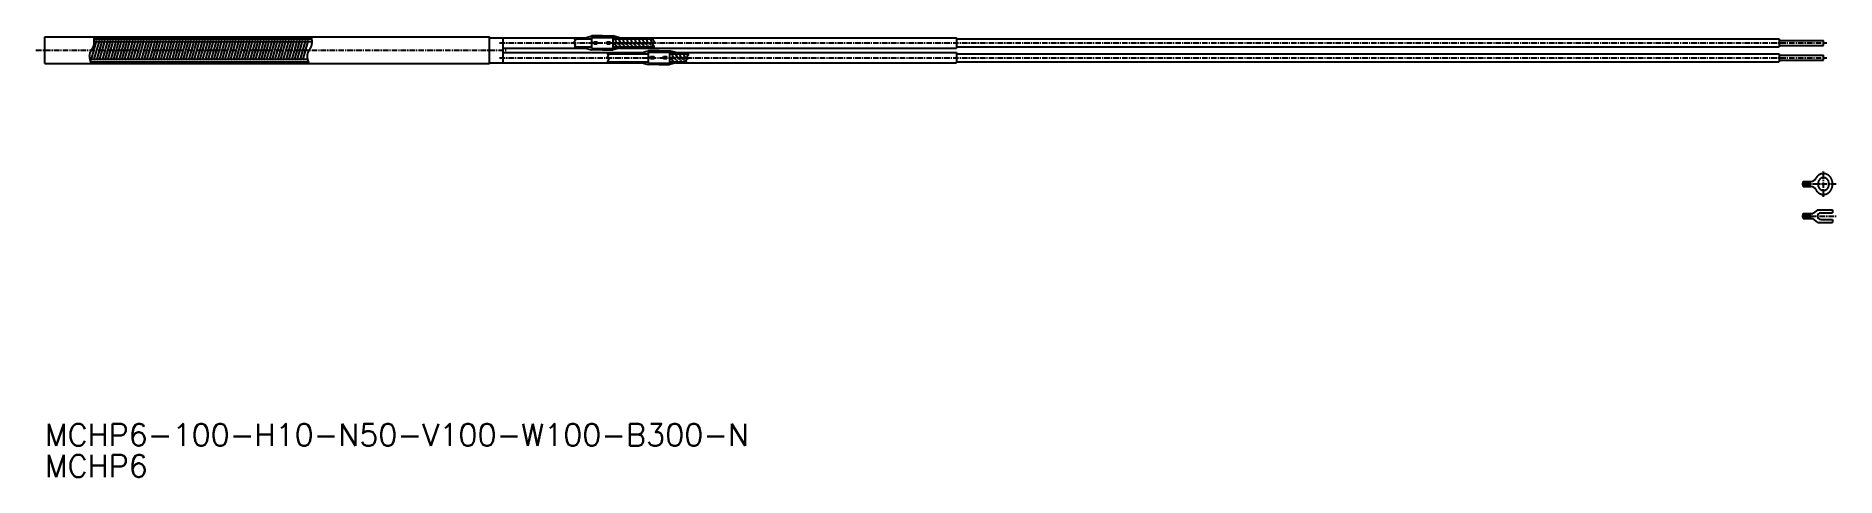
# Model space of a CAD drawing. Extents: x 8 to 413, y 77 to 177.
import ezdxf
from ezdxf.enums import TextEntityAlignment as Align

# ---------------------------------------------------------------- set-up
doc = ezdxf.new("R2010")
doc.units = 0
doc.linetypes.add('CENTER', pattern=[2, 1.25, -0.25, 0.25, -0.25])
doc.layers.get('0').update_dxf_attribs({"linetype": 'CONTINUOUS'})
doc.layers.add('CENTER', color=1, linetype='CENTER')
doc.styles.get("Standard").update_dxf_attribs({"font": 'txt.shx', "bigfont": 'extfont.shx'})

msp = doc.modelspace()

# ---------------------------------------------------------------- linework, layer by layer
at = {"color": 7, "linetype": 'CONTINUOUS'}
for p, q in [((10, 170.48), (10, 176.48)), ((10, 176.48), (110, 176.48)), ((110, 170.48), (110, 176.48)), ((110, 176.31), (113, 176.31)), ((113, 176.31), (113, 170.66)), ((113, 176.3), (131.55, 176.3)), ((131.55, 176.3), (133, 176.71)), ((135.37, 176.71), (133, 176.71)), ((135.37, 176.71), (137.74, 176.71)), ((139.19, 176.3), (137.74, 176.71)), ((139.19, 176.3), (141.51, 176.3)), ((139.19, 176.3), (215, 176.3)), ((215, 176.3), (215, 173.99)), ((215, 176.05), (400, 176.05)), ((215, 174.24), (400, 174.24)), ((400, 176.05), (400, 174.24)), ((400, 175.72), (410, 175.72)), ((400, 174.57), (410, 174.57)), ((410, 174.57), (410, 175.72)), ((10, 170.48), (110, 170.48)), ((110, 170.66), (113, 170.66)), ((113, 173.99), (131.55, 173.99)), ((113, 172.98), (144.3, 172.98)), ((113, 170.67), (144.3, 170.67)), ((131.55, 173.99), (133, 173.58)), ((135.37, 173.58), (133, 173.58)), ((135.37, 173.58), (137.74, 173.58)), ((139.19, 173.99), (137.74, 173.58)), ((139.19, 173.99), (142.62, 173.99)), ((139.19, 173.99), (215, 173.99)), ((144.3, 172.98), (145.75, 173.39)), ((144.3, 170.67), (145.75, 170.26)), ((148.12, 173.39), (145.75, 173.39)), ((148.12, 170.26), (145.75, 170.26)), ((148.12, 173.39), (150.49, 173.39)), ((148.12, 170.26), (150.49, 170.26)), ((151.94, 172.98), (150.49, 173.39)), ((151.94, 170.67), (150.49, 170.26)), ((151.94, 172.98), (152.7, 172.98)), ((151.94, 172.98), (215, 172.98)), ((151.94, 170.67), (152.38, 170.67)), ((151.94, 170.67), (215, 170.67)), ((215, 172.98), (215, 170.67)), ((215, 172.72), (400, 172.72)), ((215, 170.92), (400, 170.92)), ((400, 172.72), (400, 170.92)), ((400, 172.4), (410, 172.4)), ((400, 171.25), (410, 171.25)), ((410, 171.25), (410, 172.4)), ((405.43, 143.93), (407.22, 143.93)), ((405.43, 142.78), (405.43, 143.93)), ((406.97, 143.6), (405.43, 143.6)), ((406.97, 143.12), (405.43, 143.12)), ((405.43, 142.78), (407.22, 142.78)), ((406.97, 143.93), (406.97, 142.78)), ((408.25, 144.59), (408.32, 144.72)), ((408.25, 142.12), (408.32, 142)), ((405.43, 135.56), (405.43, 136.71)), ((405.43, 136.71), (407.57, 136.71)), ((406.97, 136.37), (405.43, 136.37)), ((406.97, 135.89), (405.43, 135.89)), ((405.43, 135.56), (407.57, 135.56)), ((406.97, 136.71), (406.97, 135.56)), ((408.74, 137.57), (407.57, 136.71)), ((408.74, 134.69), (407.57, 135.56)), ((408.74, 137.57), (412.05, 137.57)), ((408.74, 134.69), (412.05, 134.69)), ((409.39, 136.86), (412.05, 136.86)), ((409.39, 135.4), (412.05, 135.4)), ((412.05, 137.57), (412.05, 136.86)), ((412.05, 135.4), (412.05, 134.69))]:
    msp.add_line(p, q, dxfattribs=at)
at = {"color": 3, "linetype": 'CONTINUOUS'}
for p, q in [((20.42, 171.26), (21.69, 175.74)), ((20.99, 176.06), (69.97, 176.06)), ((21.03, 175.45), (69.97, 175.45)), ((21.04, 171.24), (22.32, 175.74)), ((21.66, 171.24), (22.95, 175.74)), ((22.29, 171.24), (23.57, 175.74)), ((22.92, 171.27), (24.2, 175.74)), ((23.54, 171.24), (24.83, 175.74)), ((24.17, 171.24), (25.45, 175.74)), ((24.8, 171.24), (26.08, 175.74)), ((25.43, 171.27), (26.71, 175.74)), ((26.05, 171.24), (27.33, 175.74)), ((26.68, 171.24), (27.96, 175.74)), ((27.31, 171.24), (28.59, 175.74)), ((27.94, 171.27), (29.21, 175.74)), ((28.56, 171.24), (29.84, 175.74)), ((29.19, 171.24), (30.47, 175.74)), ((29.81, 171.24), (31.09, 175.74)), ((30.45, 171.27), (31.72, 175.74)), ((31.07, 171.24), (32.35, 175.74)), ((31.69, 171.24), (32.97, 175.74)), ((32.32, 171.24), (33.6, 175.74)), ((32.95, 171.27), (34.23, 175.74)), ((33.57, 171.24), (34.85, 175.74)), ((34.2, 171.24), (35.48, 175.74)), ((34.83, 171.24), (36.11, 175.74)), ((35.46, 171.27), (36.74, 175.74)), ((36.08, 171.24), (37.36, 175.74)), ((36.71, 171.24), (37.99, 175.74)), ((37.33, 171.24), (38.62, 175.74)), ((37.97, 171.27), (39.24, 175.74)), ((38.59, 171.24), (39.87, 175.74)), ((39.21, 171.24), (40.5, 175.74)), ((39.84, 171.24), (41.12, 175.74)), ((40.47, 171.27), (41.75, 175.74)), ((41.09, 171.24), (42.38, 175.74)), ((41.72, 171.24), (43, 175.74)), ((42.35, 171.24), (43.63, 175.74)), ((42.98, 171.27), (44.26, 175.74)), ((43.6, 171.24), (44.88, 175.74)), ((44.23, 171.24), (45.51, 175.74)), ((44.86, 171.27), (46.14, 175.74)), ((45.48, 171.24), (46.76, 175.74)), ((46.11, 171.24), (47.39, 175.74)), ((46.73, 171.24), (48.02, 175.74)), ((47.37, 171.27), (48.64, 175.74)), ((47.99, 171.24), (49.27, 175.74)), ((48.62, 171.24), (49.9, 175.74)), ((49.24, 171.24), (50.52, 175.74)), ((49.88, 171.27), (51.15, 175.74)), ((50.5, 171.24), (51.78, 175.74)), ((51.12, 171.24), (52.4, 175.74)), ((51.75, 171.24), (53.03, 175.74)), ((52.38, 171.27), (53.66, 175.74)), ((53, 171.24), (54.28, 175.74)), ((53.63, 171.24), (54.91, 175.74)), ((54.26, 171.24), (55.54, 175.74)), ((54.88, 171.24), (56.16, 175.74)), ((55.51, 171.24), (56.79, 175.74)), ((56.14, 171.27), (57.42, 175.74)), ((56.76, 171.24), (58.04, 175.74)), ((57.39, 171.24), (58.67, 175.74)), ((58.02, 171.24), (59.3, 175.74)), ((58.64, 171.24), (59.93, 175.74)), ((59.27, 171.24), (60.55, 175.74)), ((59.86, 171.24), (61.15, 175.74)), ((60.5, 171.27), (61.77, 175.74)), ((61.12, 171.24), (62.4, 175.74)), ((61.74, 171.24), (63.03, 175.74)), ((62.37, 171.24), (63.65, 175.74)), ((63, 171.27), (64.28, 175.74)), ((63.62, 171.24), (64.91, 175.74)), ((64.26, 171.27), (65.53, 175.74)), ((64.88, 171.27), (66.16, 175.74)), ((65.5, 171.24), (66.79, 175.74)), ((66.13, 171.24), (67.41, 175.74)), ((66.76, 171.27), (68.04, 175.74)), ((67.38, 171.24), (68.67, 175.74)), ((68.02, 171.27), (69.29, 175.74)), ((129.11, 176.05), (133.02, 176.05)), ((129.26, 176.26), (129.31, 176.3)), ((129.28, 174.24), (133.02, 174.24)), ((133.02, 175.15), (133.02, 176.39)), ((133.02, 176.39), (137.72, 176.39)), ((133.02, 173.9), (133.02, 175.15)), ((133.47, 174.92), (133.47, 175.37)), ((133.47, 175.37), (134.24, 175.37)), ((133.47, 174.92), (134.24, 174.92)), ((134.24, 174.92), (134.24, 175.37)), ((136.37, 174.92), (136.37, 175.37)), ((136.37, 175.37), (137.15, 175.37)), ((136.37, 174.92), (137.15, 174.92)), ((137.15, 174.92), (137.15, 175.37)), ((137.72, 176.39), (137.72, 173.9)), ((138.92, 176.05), (137.72, 176.39)), ((137.72, 176.05), (146.76, 176.05)), ((137.72, 175.29), (137.79, 175.04)), ((137.72, 174.24), (146.95, 174.24)), ((138.92, 174.24), (137.72, 173.9)), ((137.79, 175.04), (138, 174.98)), ((138, 174.98), (138.54, 175.38)), ((138.63, 174.24), (138, 174.98)), ((138.3, 175.9), (138.04, 176.05)), ((138.38, 175.53), (138.3, 175.9)), ((138.61, 175.3), (138.38, 175.53)), ((138.61, 175.29), (138.68, 175.04)), ((138.68, 175.04), (138.89, 174.98)), ((138.89, 174.98), (139.43, 175.38)), ((139.31, 174.58), (138.9, 175)), ((139.18, 175.9), (138.92, 176.05)), ((139.27, 175.53), (139.18, 175.9)), ((139.5, 175.3), (139.27, 175.53)), ((139.31, 174.58), (139.46, 174.29)), ((139.41, 174.24), (139.46, 174.29)), ((139.52, 174.24), (139.43, 174.35)), ((139.5, 175.29), (139.56, 175.04)), ((139.56, 175.04), (139.77, 174.98)), ((139.77, 174.98), (140.32, 175.38)), ((140.2, 174.58), (139.79, 175)), ((140.07, 175.9), (139.81, 176.05)), ((140.15, 175.53), (140.07, 175.9)), ((140.38, 175.3), (140.15, 175.53)), ((140.2, 174.58), (140.35, 174.29)), ((140.3, 174.24), (140.35, 174.29)), ((140.41, 174.24), (140.32, 174.35)), ((140.38, 175.29), (140.45, 175.04)), ((140.45, 175.04), (140.66, 174.98)), ((140.66, 174.98), (141.2, 175.38)), ((141.08, 174.58), (140.68, 175)), ((140.96, 175.9), (140.69, 176.05)), ((141.04, 175.53), (140.96, 175.9)), ((141.27, 175.3), (141.04, 175.53)), ((141.08, 174.58), (141.23, 174.29)), ((141.18, 174.24), (141.23, 174.29)), ((141.29, 174.24), (141.2, 174.35)), ((141.27, 175.29), (141.34, 175.04)), ((141.34, 175.04), (141.54, 174.98)), ((141.54, 174.98), (142.09, 175.38)), ((141.97, 174.58), (141.56, 175)), ((141.84, 175.9), (141.58, 176.05)), ((141.92, 175.53), (141.84, 175.9)), ((142.16, 175.3), (141.92, 175.53)), ((141.97, 174.58), (142.12, 174.29)), ((142.07, 174.24), (142.12, 174.29)), ((142.18, 174.24), (142.09, 174.35)), ((142.15, 175.29), (142.22, 175.04)), ((142.22, 175.04), (142.43, 174.98)), ((142.43, 174.98), (142.97, 175.38)), ((142.86, 174.58), (142.45, 175)), ((142.73, 175.9), (142.47, 176.05)), ((142.81, 175.53), (142.73, 175.9)), ((143.04, 175.3), (142.81, 175.53)), ((142.86, 174.58), (143.01, 174.29)), ((142.96, 174.24), (143.01, 174.29)), ((143.07, 174.24), (142.98, 174.35)), ((143.04, 175.29), (143.11, 175.04)), ((143.11, 175.04), (143.32, 174.98)), ((143.32, 174.98), (143.86, 175.38)), ((143.74, 174.58), (143.34, 175)), ((143.62, 175.9), (143.35, 176.05)), ((143.7, 175.53), (143.62, 175.9)), ((143.93, 175.3), (143.7, 175.53)), ((143.74, 174.58), (143.89, 174.29)), ((143.84, 174.24), (143.89, 174.29)), ((143.95, 174.24), (143.86, 174.35)), ((143.93, 175.29), (144, 175.04)), ((144, 175.04), (144.2, 174.98)), ((144.2, 174.98), (144.75, 175.38)), ((144.63, 174.58), (144.22, 175)), ((144.5, 175.9), (144.24, 176.05)), ((144.58, 175.53), (144.5, 175.9)), ((144.82, 175.3), (144.58, 175.53)), ((144.63, 174.58), (144.78, 174.29)), ((144.73, 174.24), (144.78, 174.29)), ((144.84, 174.24), (144.75, 174.35)), ((144.81, 175.29), (144.88, 175.04)), ((144.88, 175.04), (145.09, 174.98)), ((145.09, 174.98), (145.63, 175.38)), ((145.51, 174.58), (145.11, 175)), ((145.39, 175.9), (145.13, 176.05)), ((145.47, 175.53), (145.39, 175.9)), ((145.7, 175.3), (145.47, 175.53)), ((145.51, 174.58), (145.66, 174.29)), ((145.62, 174.24), (145.66, 174.29)), ((145.72, 174.24), (145.63, 174.35)), ((145.7, 175.29), (145.77, 175.04)), ((145.77, 175.04), (145.98, 174.98)), ((145.98, 174.98), (146.52, 175.38)), ((146.4, 174.58), (145.99, 175)), ((146.28, 175.9), (146.01, 176.05)), ((146.36, 175.53), (146.28, 175.9)), ((146.81, 175.06), (146.36, 175.53)), ((146.4, 174.58), (146.55, 174.29)), ((146.5, 174.24), (146.55, 174.29)), ((146.61, 174.24), (146.52, 174.35)), ((146.96, 176.22), (147.07, 176.3)), ((20.08, 171.52), (69.06, 171.52)), ((20.26, 170.91), (69.23, 170.91)), ((128.99, 173.99), (129.02, 174.01)), ((133.02, 173.9), (137.72, 173.9)), ((136.55, 172.72), (145.77, 172.72)), ((136.55, 170.92), (145.77, 170.92)), ((136.65, 170.67), (136.63, 170.71)), ((136.81, 172.93), (136.89, 172.98)), ((145.77, 171.82), (145.77, 173.07)), ((145.77, 173.07), (150.47, 173.07)), ((145.77, 170.58), (145.77, 171.82)), ((145.77, 170.58), (150.47, 170.58)), ((146.22, 171.6), (146.22, 172.05)), ((146.22, 172.05), (146.99, 172.05)), ((146.22, 171.6), (146.99, 171.6)), ((146.73, 173.99), (146.76, 174.02)), ((146.99, 171.6), (146.99, 172.05)), ((149.12, 171.6), (149.12, 172.05)), ((149.12, 172.05), (149.9, 172.05)), ((149.12, 171.6), (149.9, 171.6)), ((149.9, 171.6), (149.9, 172.05)), ((151.67, 172.72), (150.47, 173.07)), ((150.47, 173.07), (150.47, 170.58)), ((150.47, 172.72), (154.53, 172.72)), ((150.47, 171.97), (150.54, 171.71)), ((151.67, 170.92), (150.47, 170.58)), ((150.47, 170.92), (154.22, 170.92)), ((150.54, 171.71), (150.75, 171.66)), ((150.75, 171.66), (151.29, 172.05)), ((151.38, 170.92), (150.75, 171.66)), ((151.05, 172.58), (150.79, 172.72)), ((151.13, 172.21), (151.05, 172.58)), ((151.36, 171.97), (151.13, 172.21)), ((151.36, 171.97), (151.43, 171.71)), ((151.43, 171.71), (151.64, 171.66)), ((151.64, 171.66), (152.18, 172.05)), ((152.06, 171.25), (151.65, 171.67)), ((151.93, 172.58), (151.67, 172.72)), ((152.02, 172.21), (151.93, 172.58)), ((152.25, 171.97), (152.02, 172.21)), ((152.06, 171.25), (152.21, 170.97)), ((152.16, 170.92), (152.21, 170.97)), ((152.27, 170.92), (152.18, 171.02)), ((152.25, 171.97), (152.31, 171.71)), ((152.31, 171.71), (152.52, 171.66)), ((152.52, 171.66), (153.07, 172.05)), ((152.95, 171.25), (152.54, 171.67)), ((152.82, 172.58), (152.56, 172.72)), ((152.9, 172.21), (152.82, 172.58)), ((153.13, 171.97), (152.9, 172.21)), ((152.95, 171.25), (153.1, 170.97)), ((153.05, 170.92), (153.1, 170.97)), ((153.16, 170.92), (153.07, 171.02)), ((153.13, 171.97), (153.2, 171.71)), ((153.2, 171.71), (153.41, 171.66)), ((153.41, 171.66), (153.95, 172.05)), ((153.83, 171.25), (153.43, 171.67)), ((153.71, 172.58), (153.44, 172.72)), ((153.79, 172.21), (153.71, 172.58)), ((154.02, 171.97), (153.79, 172.21)), ((153.83, 171.25), (153.98, 170.97)), ((153.93, 170.92), (153.98, 170.97)), ((154.04, 170.92), (153.95, 171.02)), ((154.02, 171.97), (154.09, 171.71)), ((154.09, 171.71), (154.29, 171.66)), ((154.29, 171.66), (154.55, 171.84)), ((154.48, 171.5), (154.31, 171.67)), ((154.59, 172.58), (154.33, 172.72)), ((154.33, 170.77), (154.44, 170.65)), ((154.51, 172.91), (154.45, 172.98)), ((154.53, 172.72), (154.65, 172.72)), ((154.63, 172.4), (154.59, 172.58))]:
    msp.add_line(p, q, dxfattribs=at)
at = {"color": 3, "linetype": 'CONTINUOUS', "flags": 128}
for points in [[(129.26, 176.26), (129.24, 176.24), (129.22, 176.23), (129.2, 176.21), (129.18, 176.19), (129.16, 176.17), (129.15, 176.15), (129.13, 176.13), (129.12, 176.11), (129.12, 176.09), (129.11, 176.07), (129.11, 176.04), (129.12, 176), (129.14, 175.96), (129.16, 175.92), (129.18, 175.89), (129.2, 175.85), (129.22, 175.81), (129.23, 175.77), (129.24, 175.73), (129.24, 175.69), (129.23, 175.65), (129.21, 175.61), (129.19, 175.58), (129.16, 175.54), (129.12, 175.5), (129.09, 175.47), (129.06, 175.43), (129.04, 175.4), (129.03, 175.37), (129.02, 175.33), (129.03, 175.3), (129.05, 175.26), (129.08, 175.22), (129.12, 175.19), (129.16, 175.15), (129.2, 175.11), (129.23, 175.08), (129.26, 175.04), (129.28, 175), (129.29, 174.96), (129.29, 174.93), (129.28, 174.9), (129.26, 174.87), (129.24, 174.84), (129.22, 174.8), (129.19, 174.77), (129.17, 174.74), (129.16, 174.71), (129.14, 174.67), (129.14, 174.64), (129.15, 174.61), (129.16, 174.59), (129.17, 174.56), (129.19, 174.53), (129.21, 174.5), (129.23, 174.48), (129.25, 174.45), (129.27, 174.42), (129.29, 174.4), (129.3, 174.37), (129.31, 174.34), (129.3, 174.3), (129.29, 174.26), (129.27, 174.23), (129.24, 174.19), (129.2, 174.15), (129.16, 174.12), (129.12, 174.08), (129.07, 174.05), (129.02, 174.01)], [(146.96, 176.22), (146.92, 176.19), (146.88, 176.16), (146.84, 176.13), (146.81, 176.1), (146.77, 176.06), (146.75, 176.03), (146.72, 176), (146.71, 175.96), (146.7, 175.93), (146.69, 175.9), (146.71, 175.85), (146.73, 175.79), (146.77, 175.74), (146.82, 175.69), (146.86, 175.63), (146.91, 175.58), (146.96, 175.53), (146.99, 175.47), (147.01, 175.42), (147.02, 175.37), (147.01, 175.31), (146.99, 175.26), (146.95, 175.21), (146.91, 175.16), (146.86, 175.11), (146.81, 175.06), (146.77, 175.01), (146.73, 174.96), (146.7, 174.91), (146.69, 174.85), (146.7, 174.81), (146.72, 174.76), (146.75, 174.71), (146.79, 174.66), (146.83, 174.61), (146.87, 174.56), (146.91, 174.51), (146.94, 174.46), (146.97, 174.41), (146.98, 174.36), (146.98, 174.33), (146.97, 174.29), (146.96, 174.26), (146.94, 174.22), (146.92, 174.19), (146.89, 174.15), (146.86, 174.12), (146.83, 174.08), (146.79, 174.05), (146.76, 174.02)], [(136.81, 172.93), (136.76, 172.9), (136.72, 172.88), (136.68, 172.85), (136.65, 172.82), (136.61, 172.8), (136.58, 172.77), (136.56, 172.74), (136.54, 172.71), (136.53, 172.68), (136.53, 172.65), (136.53, 172.61), (136.54, 172.58), (136.56, 172.54), (136.58, 172.5), (136.61, 172.46), (136.63, 172.42), (136.65, 172.38), (136.66, 172.34), (136.67, 172.3), (136.68, 172.26), (136.67, 172.22), (136.65, 172.18), (136.62, 172.14), (136.58, 172.1), (136.55, 172.06), (136.51, 172.02), (136.48, 171.98), (136.45, 171.95), (136.43, 171.91), (136.42, 171.87), (136.43, 171.82), (136.46, 171.77), (136.5, 171.72), (136.55, 171.67), (136.61, 171.61), (136.66, 171.56), (136.71, 171.51), (136.75, 171.46), (136.78, 171.41), (136.79, 171.36), (136.78, 171.32), (136.77, 171.29), (136.74, 171.26), (136.72, 171.23), (136.69, 171.19), (136.66, 171.16), (136.63, 171.13), (136.6, 171.09), (136.58, 171.06), (136.56, 171.02), (136.56, 170.99), (136.55, 170.96), (136.55, 170.93), (136.56, 170.9), (136.57, 170.87), (136.58, 170.84), (136.59, 170.81), (136.6, 170.77), (136.61, 170.74), (136.63, 170.71)], [(154.51, 172.91), (154.55, 172.87), (154.58, 172.83), (154.61, 172.78), (154.64, 172.74), (154.66, 172.7), (154.68, 172.65), (154.69, 172.61), (154.7, 172.57), (154.7, 172.53), (154.69, 172.5), (154.67, 172.46), (154.65, 172.42), (154.62, 172.39), (154.59, 172.35), (154.55, 172.32), (154.52, 172.28), (154.49, 172.25), (154.46, 172.21), (154.44, 172.18), (154.43, 172.14), (154.43, 172.1), (154.44, 172.06), (154.46, 172.02), (154.48, 171.97), (154.5, 171.93), (154.53, 171.89), (154.55, 171.84), (154.57, 171.8), (154.59, 171.76), (154.59, 171.72), (154.58, 171.65), (154.56, 171.59), (154.51, 171.53), (154.45, 171.47), (154.39, 171.42), (154.33, 171.36), (154.27, 171.3), (154.21, 171.24), (154.17, 171.18), (154.15, 171.12), (154.15, 171.09), (154.16, 171.06), (154.17, 171.02), (154.18, 170.98), (154.2, 170.95), (154.22, 170.91), (154.25, 170.88), (154.28, 170.84), (154.3, 170.8), (154.33, 170.77)]]:
    msp.add_lwpolyline(points, dxfattribs=at)
at = {"color": 3, "linetype": 'CONTINUOUS'}
for points in [[(20.94, 176.48, 0), (20.95, 176.45, 0), (20.95, 176.42, 0), (20.96, 176.38, 0), (20.96, 176.35, 0), (20.96, 176.32, 0), (20.97, 176.28, 0), (20.97, 176.25, 0), (20.97, 176.22, 0), (20.98, 176.18, 0), (20.98, 176.15, 0), (20.99, 176.12, 0), (20.99, 176.08, 0), (20.99, 176.05, 0), (21, 176.01, 0), (21, 175.98, 0), (21, 175.95, 0), (21, 175.91, 0), (21.01, 175.88, 0), (21.01, 175.85, 0), (21.01, 175.81, 0), (21.01, 175.78, 0), (21.02, 175.75, 0), (21.02, 175.71, 0), (21.02, 175.68, 0), (21.02, 175.65, 0), (21.02, 175.62, 0), (21.03, 175.58, 0), (21.03, 175.55, 0), (21.03, 175.52, 0), (21.03, 175.48, 0), (21.03, 175.45, 0), (21.03, 175.42, 0), (21.03, 175.38, 0), (21.03, 175.35, 0), (21.03, 175.32, 0), (21.03, 175.29, 0), (21.03, 175.25, 0), (21.03, 175.22, 0), (21.03, 175.19, 0), (21.02, 175.16, 0), (21.02, 175.12, 0), (21.02, 175.09, 0), (21.02, 175.06, 0), (21.02, 175.03, 0), (21.01, 175, 0), (21.01, 174.96, 0), (21.01, 174.93, 0), (21, 174.9, 0), (21, 174.87, 0), (20.99, 174.84, 0), (20.99, 174.8, 0), (20.98, 174.77, 0), (20.98, 174.74, 0), (20.97, 174.71, 0), (20.96, 174.68, 0), (20.96, 174.65, 0), (20.95, 174.62, 0), (20.94, 174.58, 0), (20.94, 174.55, 0), (20.93, 174.52, 0), (20.92, 174.49, 0), (20.91, 174.46, 0), (20.9, 174.43, 0), (20.89, 174.4, 0), (20.88, 174.37, 0), (20.87, 174.34, 0), (20.86, 174.31, 0), (20.85, 174.28, 0), (20.83, 174.25, 0), (20.82, 174.22, 0), (20.81, 174.19, 0), (20.79, 174.16, 0), (20.78, 174.13, 0), (20.77, 174.1, 0), (20.75, 174.07, 0), (20.74, 174.04, 0), (20.72, 174.01, 0), (20.71, 173.98, 0), (20.69, 173.95, 0), (20.68, 173.92, 0), (20.66, 173.89, 0), (20.65, 173.86, 0), (20.63, 173.84, 0), (20.61, 173.81, 0), (20.6, 173.78, 0), (20.58, 173.75, 0), (20.56, 173.72, 0), (20.55, 173.69, 0), (20.53, 173.66, 0), (20.51, 173.63, 0), (20.5, 173.6, 0), (20.48, 173.57, 0), (20.46, 173.54, 0), (20.45, 173.52, 0), (20.43, 173.49, 0), (20.41, 173.46, 0), (20.4, 173.43, 0), (20.38, 173.4, 0), (20.37, 173.37, 0), (20.35, 173.34, 0), (20.33, 173.31, 0), (20.32, 173.28, 0), (20.3, 173.26, 0), (20.29, 173.23, 0), (20.27, 173.2, 0), (20.26, 173.17, 0), (20.24, 173.14, 0), (20.23, 173.11, 0), (20.21, 173.08, 0), (20.2, 173.05, 0), (20.19, 173.02, 0), (20.17, 172.99, 0), (20.16, 172.97, 0), (20.15, 172.94, 0), (20.14, 172.91, 0), (20.12, 172.88, 0), (20.11, 172.85, 0), (20.1, 172.82, 0), (20.09, 172.79, 0), (20.08, 172.76, 0), (20.07, 172.73, 0), (20.06, 172.7, 0), (20.06, 172.67, 0), (20.05, 172.64, 0), (20.04, 172.61, 0), (20.03, 172.58, 0), (20.03, 172.55, 0), (20.02, 172.52, 0), (20.02, 172.49, 0), (20.01, 172.46, 0), (20.01, 172.43, 0), (20.01, 172.39, 0), (20, 172.36, 0), (20, 172.33, 0), (20, 172.3, 0), (20, 172.27, 0), (20, 172.24, 0), (19.99, 172.21, 0), (19.99, 172.18, 0), (19.99, 172.15, 0), (20, 172.11, 0), (20, 172.08, 0), (20, 172.05, 0), (20, 172.02, 0), (20, 171.99, 0), (20.01, 171.96, 0), (20.01, 171.92, 0), (20.01, 171.89, 0), (20.02, 171.86, 0), (20.02, 171.83, 0), (20.02, 171.8, 0), (20.03, 171.76, 0), (20.03, 171.73, 0), (20.04, 171.7, 0), (20.05, 171.67, 0), (20.05, 171.64, 0), (20.06, 171.6, 0), (20.07, 171.57, 0), (20.07, 171.54, 0), (20.08, 171.51, 0), (20.09, 171.47, 0), (20.09, 171.44, 0), (20.1, 171.41, 0), (20.11, 171.38, 0), (20.12, 171.34, 0), (20.13, 171.31, 0), (20.14, 171.28, 0), (20.15, 171.24, 0), (20.16, 171.21, 0), (20.16, 171.18, 0), (20.17, 171.15, 0), (20.18, 171.11, 0), (20.19, 171.08, 0), (20.2, 171.05, 0), (20.22, 171.01, 0), (20.23, 170.98, 0), (20.24, 170.95, 0), (20.25, 170.92, 0), (20.26, 170.88, 0), (20.27, 170.85, 0), (20.28, 170.82, 0), (20.29, 170.78, 0), (20.3, 170.75, 0), (20.31, 170.72, 0), (20.32, 170.68, 0), (20.34, 170.65, 0), (20.35, 170.62, 0), (20.36, 170.58, 0), (20.37, 170.55, 0), (20.38, 170.52, 0), (20.39, 170.48, 0)], [(69.93, 176.48, 0), (69.93, 176.45, 0), (69.93, 176.42, 0), (69.94, 176.38, 0), (69.94, 176.35, 0), (69.95, 176.32, 0), (69.95, 176.28, 0), (69.95, 176.25, 0), (69.96, 176.22, 0), (69.96, 176.18, 0), (69.96, 176.15, 0), (69.97, 176.12, 0), (69.97, 176.08, 0), (69.97, 176.05, 0), (69.98, 176.01, 0), (69.98, 175.98, 0), (69.98, 175.95, 0), (69.99, 175.91, 0), (69.99, 175.88, 0), (69.99, 175.85, 0), (69.99, 175.81, 0), (70, 175.78, 0), (70, 175.75, 0), (70, 175.71, 0), (70, 175.68, 0), (70, 175.65, 0), (70.01, 175.62, 0), (70.01, 175.58, 0), (70.01, 175.55, 0), (70.01, 175.52, 0), (70.01, 175.48, 0), (70.01, 175.45, 0), (70.01, 175.42, 0), (70.01, 175.38, 0), (70.01, 175.35, 0), (70.01, 175.32, 0), (70.01, 175.29, 0), (70.01, 175.25, 0), (70.01, 175.22, 0), (70.01, 175.19, 0), (70.01, 175.16, 0), (70, 175.12, 0), (70, 175.09, 0), (70, 175.06, 0), (70, 175.03, 0), (69.99, 175, 0), (69.99, 174.96, 0), (69.99, 174.93, 0), (69.98, 174.9, 0), (69.98, 174.87, 0), (69.98, 174.84, 0), (69.97, 174.8, 0), (69.96, 174.77, 0), (69.96, 174.74, 0), (69.95, 174.71, 0), (69.95, 174.68, 0), (69.94, 174.65, 0), (69.93, 174.62, 0), (69.93, 174.58, 0), (69.92, 174.55, 0), (69.91, 174.52, 0), (69.9, 174.49, 0), (69.89, 174.46, 0), (69.88, 174.43, 0), (69.87, 174.4, 0), (69.86, 174.37, 0), (69.85, 174.34, 0), (69.84, 174.31, 0), (69.83, 174.28, 0), (69.81, 174.25, 0), (69.8, 174.22, 0), (69.79, 174.19, 0), (69.78, 174.16, 0), (69.76, 174.13, 0), (69.75, 174.1, 0), (69.73, 174.07, 0), (69.72, 174.04, 0), (69.7, 174.01, 0), (69.69, 173.98, 0), (69.67, 173.95, 0), (69.66, 173.92, 0), (69.64, 173.89, 0), (69.63, 173.86, 0), (69.61, 173.84, 0), (69.6, 173.81, 0), (69.58, 173.78, 0), (69.56, 173.75, 0), (69.55, 173.72, 0), (69.53, 173.69, 0), (69.51, 173.66, 0), (69.5, 173.63, 0), (69.48, 173.6, 0), (69.46, 173.57, 0), (69.45, 173.54, 0), (69.43, 173.52, 0), (69.41, 173.49, 0), (69.4, 173.46, 0), (69.38, 173.43, 0), (69.36, 173.4, 0), (69.35, 173.37, 0), (69.33, 173.34, 0), (69.32, 173.31, 0), (69.3, 173.28, 0), (69.28, 173.26, 0), (69.27, 173.23, 0), (69.25, 173.2, 0), (69.24, 173.17, 0), (69.22, 173.14, 0), (69.21, 173.11, 0), (69.2, 173.08, 0), (69.18, 173.05, 0), (69.17, 173.02, 0), (69.15, 172.99, 0), (69.14, 172.97, 0), (69.13, 172.94, 0), (69.12, 172.91, 0), (69.11, 172.88, 0), (69.09, 172.85, 0), (69.08, 172.82, 0), (69.07, 172.79, 0), (69.06, 172.76, 0), (69.05, 172.73, 0), (69.05, 172.7, 0), (69.04, 172.67, 0), (69.03, 172.64, 0), (69.02, 172.61, 0), (69.02, 172.58, 0), (69.01, 172.55, 0), (69, 172.52, 0), (69, 172.49, 0), (68.99, 172.46, 0), (68.99, 172.43, 0), (68.99, 172.39, 0), (68.98, 172.36, 0), (68.98, 172.33, 0), (68.98, 172.3, 0), (68.98, 172.27, 0), (68.98, 172.24, 0), (68.98, 172.21, 0), (68.98, 172.18, 0), (68.98, 172.15, 0), (68.98, 172.11, 0), (68.98, 172.08, 0), (68.98, 172.05, 0), (68.98, 172.02, 0), (68.98, 171.99, 0), (68.99, 171.96, 0), (68.99, 171.92, 0), (68.99, 171.89, 0), (69, 171.86, 0), (69, 171.83, 0), (69.01, 171.8, 0), (69.01, 171.76, 0), (69.02, 171.73, 0), (69.02, 171.7, 0), (69.03, 171.67, 0), (69.03, 171.64, 0), (69.04, 171.6, 0), (69.05, 171.57, 0), (69.05, 171.54, 0), (69.06, 171.51, 0), (69.07, 171.47, 0), (69.08, 171.44, 0), (69.08, 171.41, 0), (69.09, 171.38, 0), (69.1, 171.34, 0), (69.11, 171.31, 0), (69.12, 171.28, 0), (69.13, 171.24, 0), (69.14, 171.21, 0), (69.15, 171.18, 0), (69.16, 171.15, 0), (69.17, 171.11, 0), (69.18, 171.08, 0), (69.19, 171.05, 0), (69.2, 171.01, 0), (69.21, 170.98, 0), (69.22, 170.95, 0), (69.23, 170.92, 0), (69.24, 170.88, 0), (69.25, 170.85, 0), (69.26, 170.82, 0), (69.27, 170.78, 0), (69.28, 170.75, 0), (69.29, 170.72, 0), (69.31, 170.68, 0), (69.32, 170.65, 0), (69.33, 170.62, 0), (69.34, 170.58, 0), (69.35, 170.55, 0), (69.36, 170.52, 0), (69.37, 170.48, 0)]]:
    msp.add_polyline3d(points, dxfattribs=at)
at = {"color": 7, "linetype": 'CONTINUOUS'}
for points in [[(408.32, 142, 0), (408.37, 141.92, 0), (408.42, 141.85, 0), (408.48, 141.78, 0), (408.53, 141.71, 0), (408.59, 141.65, 0), (408.65, 141.59, 0), (408.71, 141.53, 0), (408.77, 141.47, 0), (408.84, 141.41, 0), (408.91, 141.36, 0), (408.98, 141.32, 0), (409.05, 141.27, 0), (409.12, 141.23, 0), (409.2, 141.19, 0), (409.27, 141.16, 0), (409.35, 141.13, 0), (409.42, 141.1, 0), (409.5, 141.07, 0), (409.58, 141.05, 0), (409.66, 141.04, 0), (409.74, 141.02, 0), (409.82, 141.01, 0), (409.9, 141.01, 0), (409.98, 141, 0), (410.06, 141, 0), (410.15, 141.01, 0), (410.23, 141.02, 0), (410.31, 141.03, 0), (410.39, 141.05, 0), (410.47, 141.06, 0), (410.54, 141.09, 0), (410.62, 141.11, 0), (410.7, 141.14, 0), (410.77, 141.18, 0), (410.85, 141.21, 0), (410.92, 141.25, 0), (410.99, 141.3, 0), (411.06, 141.34, 0), (411.13, 141.39, 0), (411.2, 141.45, 0), (411.26, 141.5, 0), (411.33, 141.56, 0), (411.39, 141.62, 0), (411.45, 141.69, 0), (411.5, 141.75, 0), (411.56, 141.82, 0), (411.61, 141.89, 0), (411.66, 141.97, 0), (411.7, 142.04, 0), (411.75, 142.12, 0), (411.79, 142.2, 0), (411.83, 142.28, 0), (411.86, 142.37, 0), (411.9, 142.45, 0), (411.93, 142.54, 0), (411.95, 142.63, 0), (411.98, 142.72, 0), (412, 142.81, 0), (412.01, 142.9, 0), (412.03, 142.99, 0), (412.04, 143.08, 0), (412.05, 143.17, 0), (412.05, 143.26, 0), (412.05, 143.36, 0), (412.05, 143.45, 0), (412.05, 143.54, 0), (412.04, 143.64, 0), (412.03, 143.73, 0), (412.01, 143.82, 0), (412, 143.91, 0), (411.98, 144, 0), (411.95, 144.09, 0), (411.93, 144.18, 0), (411.9, 144.26, 0), (411.86, 144.35, 0), (411.83, 144.43, 0), (411.79, 144.51, 0), (411.75, 144.59, 0), (411.7, 144.67, 0), (411.66, 144.75, 0), (411.61, 144.82, 0), (411.56, 144.89, 0), (411.5, 144.96, 0), (411.45, 145.03, 0), (411.39, 145.09, 0), (411.33, 145.15, 0), (411.26, 145.21, 0), (411.2, 145.27, 0), (411.13, 145.32, 0), (411.06, 145.37, 0), (410.99, 145.42, 0), (410.92, 145.46, 0), (410.85, 145.5, 0), (410.77, 145.54, 0), (410.7, 145.57, 0), (410.62, 145.6, 0), (410.54, 145.63, 0), (410.47, 145.65, 0), (410.39, 145.67, 0), (410.31, 145.69, 0), (410.23, 145.7, 0), (410.15, 145.71, 0), (410.06, 145.71, 0), (409.98, 145.71, 0), (409.9, 145.71, 0), (409.82, 145.7, 0), (409.74, 145.69, 0), (409.66, 145.68, 0), (409.58, 145.66, 0), (409.5, 145.64, 0), (409.42, 145.62, 0), (409.35, 145.59, 0), (409.27, 145.56, 0), (409.2, 145.52, 0), (409.12, 145.49, 0), (409.05, 145.44, 0), (408.98, 145.4, 0), (408.91, 145.35, 0), (408.84, 145.3, 0), (408.77, 145.25, 0), (408.71, 145.19, 0), (408.65, 145.13, 0), (408.59, 145.07, 0), (408.53, 145, 0), (408.48, 144.93, 0), (408.42, 144.86, 0), (408.37, 144.79, 0), (408.32, 144.72, 0)], [(410, 141.92, 0), (410.06, 141.92, 0), (410.12, 141.92, 0), (410.18, 141.93, 0), (410.25, 141.94, 0), (410.31, 141.96, 0), (410.37, 141.98, 0), (410.42, 142, 0), (410.48, 142.02, 0), (410.54, 142.05, 0), (410.59, 142.09, 0), (410.65, 142.12, 0), (410.7, 142.16, 0), (410.75, 142.2, 0), (410.8, 142.24, 0), (410.85, 142.29, 0), (410.89, 142.34, 0), (410.93, 142.39, 0), (410.97, 142.44, 0), (411.01, 142.5, 0), (411.05, 142.56, 0), (411.08, 142.62, 0), (411.11, 142.68, 0), (411.14, 142.74, 0), (411.16, 142.81, 0), (411.18, 142.87, 0), (411.2, 142.94, 0), (411.22, 143.01, 0), (411.23, 143.08, 0), (411.24, 143.15, 0), (411.25, 143.22, 0), (411.26, 143.29, 0), (411.26, 143.36, 0), (411.26, 143.43, 0), (411.25, 143.5, 0), (411.24, 143.57, 0), (411.23, 143.64, 0), (411.22, 143.71, 0), (411.2, 143.78, 0), (411.18, 143.84, 0), (411.16, 143.91, 0), (411.14, 143.97, 0), (411.11, 144.04, 0), (411.08, 144.1, 0), (411.05, 144.16, 0), (411.01, 144.22, 0), (410.97, 144.27, 0), (410.93, 144.33, 0), (410.89, 144.38, 0), (410.85, 144.43, 0), (410.8, 144.47, 0), (410.75, 144.52, 0), (410.7, 144.56, 0), (410.65, 144.59, 0), (410.59, 144.63, 0), (410.54, 144.66, 0), (410.48, 144.69, 0), (410.42, 144.72, 0), (410.37, 144.74, 0), (410.31, 144.76, 0), (410.25, 144.77, 0), (410.18, 144.78, 0), (410.12, 144.79, 0), (410.06, 144.8, 0), (410, 144.8, 0), (409.94, 144.8, 0), (409.88, 144.79, 0), (409.82, 144.78, 0), (409.75, 144.77, 0), (409.69, 144.76, 0), (409.63, 144.74, 0), (409.58, 144.72, 0), (409.52, 144.69, 0), (409.46, 144.66, 0), (409.41, 144.63, 0), (409.35, 144.59, 0), (409.3, 144.56, 0), (409.25, 144.52, 0), (409.2, 144.47, 0), (409.15, 144.43, 0), (409.11, 144.38, 0), (409.07, 144.33, 0), (409.03, 144.27, 0), (408.99, 144.22, 0), (408.95, 144.16, 0), (408.92, 144.1, 0), (408.89, 144.04, 0), (408.86, 143.97, 0), (408.84, 143.91, 0), (408.81, 143.84, 0), (408.8, 143.78, 0), (408.78, 143.71, 0), (408.77, 143.64, 0), (408.76, 143.57, 0), (408.75, 143.5, 0), (408.74, 143.43, 0), (408.74, 143.36, 0), (408.74, 143.29, 0), (408.75, 143.22, 0), (408.76, 143.15, 0), (408.77, 143.08, 0), (408.78, 143.01, 0), (408.8, 142.94, 0), (408.81, 142.87, 0), (408.84, 142.81, 0), (408.86, 142.74, 0), (408.89, 142.68, 0), (408.92, 142.62, 0), (408.95, 142.56, 0), (408.99, 142.5, 0), (409.03, 142.44, 0), (409.07, 142.39, 0), (409.11, 142.34, 0), (409.15, 142.29, 0), (409.2, 142.24, 0), (409.25, 142.2, 0), (409.3, 142.16, 0), (409.35, 142.12, 0), (409.41, 142.09, 0), (409.46, 142.05, 0), (409.52, 142.02, 0), (409.58, 142, 0), (409.63, 141.98, 0), (409.69, 141.96, 0), (409.75, 141.94, 0), (409.82, 141.93, 0), (409.88, 141.92, 0), (409.94, 141.92, 0), (410, 141.92, 0)]]:
    msp.add_polyline3d(points, dxfattribs=at)
for centre, radius, start, end in [((407.22, 145.07), 1.13, 270.2379, 335.3711), ((407.22, 141.65), 1.13, 24.6289, 89.7621), ((409.39, 136.13), 0.732, 90, 270)]:
    msp.add_arc(centre, radius, start, end, dxfattribs=at)
at = {"layer": 'CENTER', "color": 1, "linetype": 'CENTER'}
for p, q in [((112.25, 175.15), (410.75, 175.15)), ((8, 173.48), (113.75, 173.48)), ((112.25, 171.82), (410.75, 171.82)), ((410, 140.47), (410, 146.44)), ((412.81, 143.36), (405.13, 143.36)), ((405.13, 136.13), (412.81, 136.13))]:
    msp.add_line(p, q, dxfattribs=at)

# ---------------------------------------------------------------- texts
at = {"color": 7, "linetype": 'CONTINUOUS'}
for s, p in [('MCHP6-100-H10-N50-V100-W100-B300-N', (10, 86.86)), ('MCHP6', (10, 79.86))]:
    msp.add_text(s, height=5, dxfattribs=at).set_placement(p, align=Align.MIDDLE_LEFT)

doc.saveas('drawing.dxf')
